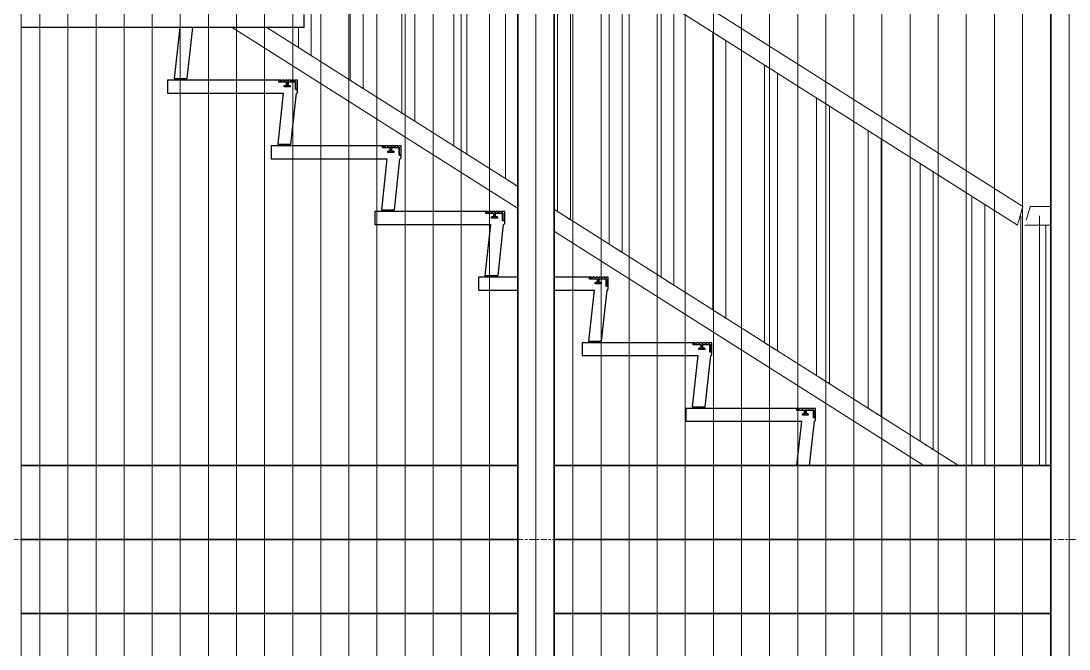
# Model space of a CAD drawing. Header units: millimetres. Extents: x -153298 to 620751, y -313239 to 250031.
# Drawn here: x 98701 to 101533, y -286992 to -285295 of the extents above; entities that cross this region are included whole.
import ezdxf

# ---------------------------------------------------------------- set-up
doc = ezdxf.new("R2010")
doc.units = ezdxf.units.MM
doc.linetypes.add('Centre', pattern=[31.75, 6.35, -4.7625, 15.875, -4.7625])
for name, color, linetype, lineweight in [('A-FLOR-E', 7, 'Continuous', 35), ('A-FLOR-HRAL', 7, 'Continuous', 25), ('A-FLOR-LEVL', 7, 'Continuous', 35), ('A-GENM', 7, 'Continuous', 9), ('A-GLAZ-CURT', 7, 'Continuous', 9), ('S-STRS-E', 7, 'Continuous', 25), ('WALL-E', 7, 'Continuous', 35)]:
    doc.layers.add(name, color=color, linetype=linetype, lineweight=lineweight)

# ---------------------------------------------------------------- blocks, each defined once
blk = doc.blocks.new('DPA_CP_Entrance Louver Grill Vertical Z - Louver Grill Vertical Z-18397728-2120-01 ENTRANCE 1 SECTION A')
at = {"layer": 'A-GLAZ-CURT', "color": 7}
for p, q in [((-883157.9, 113945.1), (-883157.9, 106137.3)), ((-883157.9, 113945.1), (-883157.9, 106137.3)), ((-883157.9, 106137.3), (-883157.9, 113945.1)), ((-883157.9, 106137.3), (-883157.9, 113945.1)), ((-883109.9, 106137.3), (-883109.9, 113945.1)), ((-883109.9, 106137.3), (-883109.9, 113945.1)), ((-883107.9, 106137.3), (-883107.9, 113945.1)), ((-883107.9, 113945.1), (-883107.9, 106137.3)), ((-881767.4, 106137.3), (-881767.4, 113945.1)), ((-881767.4, 113945.1), (-881767.4, 106137.3)), ((-881765.4, 113945.1), (-881765.4, 106137.3)), ((-881765.4, 113945.1), (-881765.4, 106137.3)), ((-881717.4, 106137.3), (-881717.4, 113945.1)), ((-881717.4, 113945.1), (-881717.4, 106137.3)), ((-881717.4, 113945.1), (-881717.4, 106137.3)), ((-881717.4, 113945.1), (-881717.4, 106137.3)), ((-883107.9, 106137.3), (-883107.9, 113895.1)), ((-883107.9, 113895.1), (-883107.9, 106137.3)), ((-881767.4, 113895.1), (-881767.4, 106137.3)), ((-881767.4, 113895.1), (-881767.4, 106137.3))]:
    blk.add_line(p, q, dxfattribs=at)
blk = doc.blocks.new('DPA_CP_Entrance Louver Grill Vertical Z - Louver Grill Vertical Z-V10-2120-01 ENTRANCE 1 SECTION A')
at = {"layer": 'A-GLAZ-CURT', "color": 7}
for p, q in [((-884548.5, 106137.3), (-884548.5, 113945.1)), ((-884548.5, 113945.1), (-884548.5, 106137.3)), ((-883207.9, 106137.3), (-883207.9, 113945.1)), ((-883207.9, 113945.1), (-883207.9, 106137.3)), ((-883205.9, 113945.1), (-883205.9, 106137.3)), ((-883205.9, 113945.1), (-883205.9, 106137.3)), ((-883157.9, 106137.3), (-883157.9, 113945.1)), ((-883157.9, 113945.1), (-883157.9, 106137.3)), ((-883157.9, 113945.1), (-883157.9, 106137.3)), ((-883157.9, 113945.1), (-883157.9, 106137.3)), ((-884548.5, 106137.3), (-884548.5, 113895.1)), ((-884548.5, 113895.1), (-884548.5, 106137.3)), ((-883207.9, 113895.1), (-883207.9, 106137.3)), ((-883207.9, 113895.1), (-883207.9, 106137.3))]:
    blk.add_line(p, q, dxfattribs=at)
blk = doc.blocks.new('GM_Louver Grill Vertical Z - Z Profile-18364008-2120-01 ENTRANCE 1 SECTION A')
at = {"layer": 'A-GENM', "color": 7}
blk.add_line((-882982, 106137.3), (-882982, 113945.1), dxfattribs=at)
blk = doc.blocks.new('GM_Louver Grill Vertical Z - Z Profile-V55-2120-01 ENTRANCE 1 SECTION A')
at = {"layer": 'A-GENM', "color": 7}
blk.add_line((-882906.1, 106137.3), (-882906.1, 113945.1), dxfattribs=at)
blk = doc.blocks.new('GM_Louver Grill Vertical Z - Z Profile-V56-2120-01 ENTRANCE 1 SECTION A')
at = {"layer": 'A-GENM', "color": 7}
blk.add_line((-883057.9, 106137.3), (-883057.9, 113945.1), dxfattribs=at)
blk = doc.blocks.new('GM_Louver Grill Vertical Z - Z Profile-V87-2120-01 ENTRANCE 1 SECTION A')
at = {"layer": 'A-GENM', "color": 7}
blk.add_line((-884498.5, 106137.3), (-884498.5, 113945.1), dxfattribs=at)
blk = doc.blocks.new('Railing - 35mm-V233-2120-01 ENTRANCE 1 SECTION A')
at = {"layer": 'A-FLOR-HRAL', "color": 7, "lineweight": 9}
for p, q in [((-883764.9, 111808.8), (-883764.9, 111460.6)), ((-883764.9, 111401.4), (-883764.9, 111346.9)), ((-883764.9, 111173.4), (-883764.9, 111058.1)), ((-883799.9, 111080.5), (-883799.9, 111134.4))]:
    blk.add_line(p, q, dxfattribs=at)
at = {"layer": 'A-FLOR-HRAL', "color": 7, "lineweight": 9, "flags": 128}
for points in [[(-883777.3, 111816.7), (-883774.8, 111815.1), (-883768.7, 111811.2), (-883765.3, 111809.1), (-883768.7, 111811.2), (-883774.8, 111815.1), (-883777.3, 111816.7)], [(-883782.4, 111069.3), (-883790, 111074.2), (-883796.1, 111078.1), (-883799.4, 111080.2), (-883796.1, 111078.1), (-883790, 111074.2), (-883782.4, 111069.3)], [(-883764.9, 111058.1), (-883765.3, 111058.4), (-883768.7, 111060.6), (-883774.8, 111064.5), (-883782.4, 111069.3)]]:
    blk.add_lwpolyline(points, dxfattribs=at)
blk = doc.blocks.new('Railing - 35mm-V234-2120-01 ENTRANCE 1 SECTION A')
at = {"layer": 'A-FLOR-HRAL', "color": 7, "lineweight": 9}
for p, q in [((-883642.4, 111731.3), (-883645.4, 111733.3)), ((-883645.4, 111733.3), (-883642.4, 111731.3)), ((-883624.9, 111720.1), (-883624.9, 111549.2)), ((-883624.9, 111490.1), (-883624.9, 111346.9)), ((-883659.9, 111346.9), (-883659.9, 111468)), ((-883659.9, 110991.8), (-883659.9, 111311.9)), ((-883624.9, 111311.9), (-883624.9, 110969.4))]:
    blk.add_line(p, q, dxfattribs=at)
at = {"layer": 'A-FLOR-HRAL', "color": 7, "lineweight": 9, "flags": 128}
for points in [[(-883642.4, 111731.3), (-883634.8, 111726.4), (-883628.7, 111722.5), (-883625.3, 111720.4), (-883628.7, 111722.5), (-883634.8, 111726.4), (-883642.4, 111731.3)], [(-883642.4, 110980.6), (-883650, 110985.5), (-883656.1, 110989.4), (-883659.4, 110991.5), (-883656.1, 110989.4), (-883650, 110985.5), (-883642.4, 110980.6)], [(-883624.9, 110969.4), (-883625.3, 110969.7), (-883628.7, 110971.9), (-883634.8, 110975.8), (-883642.4, 110980.6)]]:
    blk.add_lwpolyline(points, dxfattribs=at)
blk = doc.blocks.new('Railing - 35mm-V235-2120-01 ENTRANCE 1 SECTION A')
at = {"layer": 'A-FLOR-HRAL', "color": 7, "lineweight": 9}
for p, q in [((-883502.4, 111642.5), (-883505.4, 111644.6)), ((-883505.4, 111644.6), (-883502.4, 111642.5)), ((-883484.9, 111578.8), (-883484.9, 111524.3)), ((-883519.9, 111524.3), (-883519.9, 111556.7)), ((-883519.9, 111346.9), (-883519.9, 111489.6)), ((-883484.9, 111350.8), (-883484.9, 111346.9)), ((-883519.9, 110903.1), (-883519.9, 111311.9)), ((-883484.9, 111311.9), (-883484.9, 110880.7))]:
    blk.add_line(p, q, dxfattribs=at)
at = {"layer": 'A-FLOR-HRAL', "color": 7, "lineweight": 9, "flags": 128}
for points in [[(-883502.4, 111642.5), (-883494.8, 111637.7), (-883489.8, 111634.5)], [(-883489.8, 111634.5), (-883494.8, 111637.7), (-883502.4, 111642.5)], [(-883502.4, 110891.9), (-883510, 110896.7), (-883516.1, 110900.6), (-883519.4, 110902.8), (-883516.1, 110900.6), (-883510, 110896.7), (-883502.4, 110891.9)], [(-883484.9, 110880.7), (-883485.3, 110881), (-883488.7, 110883.1), (-883494.8, 110887), (-883502.4, 110891.9)]]:
    blk.add_lwpolyline(points, dxfattribs=at)
blk = doc.blocks.new('Railing - 35mm-V236-2120-01 ENTRANCE 1 SECTION A')
at = {"layer": 'A-FLOR-HRAL', "color": 7, "lineweight": 9}
for p, q in [((-883379.9, 111524.3), (-883379.9, 111565)), ((-883344.9, 111542.7), (-883344.9, 111524.3)), ((-883379.9, 110814.4), (-883379.9, 111489.3)), ((-883344.9, 111489.3), (-883344.9, 110792))]:
    blk.add_line(p, q, dxfattribs=at)
at = {"layer": 'A-FLOR-HRAL', "color": 7, "lineweight": 9, "flags": 128}
for points in [[(-883362.4, 111553.8), (-883370, 111558.7), (-883376.1, 111562.6), (-883379.4, 111564.7), (-883376.1, 111562.6), (-883370, 111558.7), (-883362.4, 111553.8)], [(-883362.4, 111553.8), (-883354.8, 111549), (-883348.7, 111545.1), (-883345.3, 111542.9), (-883348.7, 111545.1), (-883354.8, 111549), (-883362.4, 111553.8)], [(-883362.4, 110803.2), (-883370, 110808), (-883376.1, 110811.9), (-883379.4, 110814.1), (-883376.1, 110811.9), (-883370, 110808), (-883362.4, 110803.2)], [(-883344.9, 110792), (-883345.3, 110792.3), (-883348.7, 110794.4), (-883354.8, 110798.3), (-883362.4, 110803.2)]]:
    blk.add_lwpolyline(points, dxfattribs=at)
blk = doc.blocks.new('Railing - 35mm-V237-2120-01 ENTRANCE 1 SECTION A')
at = {"layer": 'A-FLOR-HRAL', "color": 7, "lineweight": 9}
for p, q in [((-883239.9, 110725.6), (-883239.9, 111476.3)), ((-883222.4, 111465.1), (-883229.8, 111469.9)), ((-883229.8, 110719.2), (-883222.4, 110714.5))]:
    blk.add_line(p, q, dxfattribs=at)
at = {"layer": 'A-FLOR-HRAL', "color": 7, "lineweight": 9, "flags": 128}
for points in [[(-883230, 111470), (-883236.1, 111473.9), (-883239.4, 111476), (-883236.1, 111473.9), (-883230, 111470), (-883222.4, 111465.1)], [(-883222.4, 111465.1), (-883214.8, 111460.3), (-883208.7, 111456.4)], [(-883208.7, 111456.4), (-883214.8, 111460.3), (-883222.4, 111465.1)], [(-883222.4, 110714.5), (-883230, 110719.3), (-883236.1, 110723.2), (-883239.4, 110725.4), (-883236.1, 110723.2), (-883230, 110719.3)], [(-883208.7, 110705.7), (-883214.8, 110709.6), (-883222.4, 110714.5)]]:
    blk.add_lwpolyline(points, dxfattribs=at)
blk = doc.blocks.new('Railing - 35mm-V238-2120-01 ENTRANCE 1 SECTION A')
at = {"layer": 'A-FLOR-HRAL', "color": 7, "lineweight": 9}
for p, q in [((-883099.9, 110636.9), (-883099.9, 111387.6)), ((-883064.9, 111365.2), (-883064.9, 110614.6))]:
    blk.add_line(p, q, dxfattribs=at)
at = {"layer": 'A-FLOR-HRAL', "color": 7, "lineweight": 9, "flags": 128}
for points in [[(-883082.4, 111376.4), (-883090, 111381.3), (-883096.1, 111385.2), (-883099.4, 111387.3), (-883096.1, 111385.2), (-883090, 111381.3), (-883082.4, 111376.4)], [(-883082.4, 111376.4), (-883074.8, 111371.6), (-883068.7, 111367.7), (-883065.3, 111365.5), (-883068.7, 111367.7), (-883074.8, 111371.6), (-883082.4, 111376.4)], [(-883082.4, 110625.8), (-883090, 110630.6), (-883096.1, 110634.5), (-883099.4, 110636.7), (-883096.1, 110634.5), (-883090, 110630.6), (-883082.4, 110625.8)], [(-883064.9, 110614.6), (-883065.3, 110614.8), (-883068.7, 110617), (-883074.8, 110620.9), (-883082.4, 110625.8)]]:
    blk.add_lwpolyline(points, dxfattribs=at)
blk = doc.blocks.new('Railing - 35mm-V239-2120-01 ENTRANCE 1 SECTION A')
at = {"layer": 'A-FLOR-HRAL', "color": 7, "lineweight": 9}
for p, q in [((-881979.9, 109950), (-881979.9, 110677.9)), ((-881944.9, 110655.5), (-881944.9, 109950))]:
    blk.add_line(p, q, dxfattribs=at)
at = {"layer": 'A-FLOR-HRAL', "color": 7, "lineweight": 9, "flags": 128}
for points in [[(-881962.4, 110666.7), (-881970, 110671.5), (-881976.1, 110675.4), (-881979.4, 110677.6), (-881976.1, 110675.4), (-881970, 110671.5), (-881962.4, 110666.7)], [(-881962.4, 110666.7), (-881954.8, 110661.8), (-881948.7, 110657.9), (-881945.3, 110655.8), (-881948.7, 110657.9), (-881954.8, 110661.8), (-881962.4, 110666.7)]]:
    blk.add_lwpolyline(points, dxfattribs=at)
blk = doc.blocks.new('Railing - 35mm-V240-2120-01 ENTRANCE 1 SECTION A')
at = {"layer": 'A-FLOR-HRAL', "color": 7, "lineweight": 9}
for p, q in [((-881779.9, 109950), (-881779.9, 110600)), ((-881779.9, 110600), (-881767.5, 110600))]:
    blk.add_line(p, q, dxfattribs=at)
blk = doc.blocks.new('Railing - Post_50mm-V242-2120-01 ENTRANCE 1 SECTION A')
at = {"layer": 'A-FLOR-HRAL', "color": 7, "lineweight": 9}
for p, q in [((-881847.4, 109950), (-881847.4, 110625)), ((-881823.4, 110625), (-881823.4, 110625)), ((-881822.4, 110625), (-881822.4, 110625)), ((-881797.4, 110625), (-881797.4, 109950)), ((-881823.4, 109750), (-881823.4, 109750)), ((-881822.4, 109750), (-881822.4, 109750))]:
    blk.add_line(p, q, dxfattribs=at)
blk = doc.blocks.new('Railing - Railing-14954165-2120-01 ENTRANCE 1 SECTION A')
at = {"layer": 'A-FLOR-HRAL', "color": 7, "lineweight": 9}
for p, q in [((-883978.5, 111134.4), (-883207.9, 110646.1)), ((-883207.9, 110705.3), (-883885.1, 111134.4)), ((-882016, 109950), (-883107.9, 110641.9)), ((-883107.9, 110582.8), (-882109.4, 109950))]:
    blk.add_line(p, q, dxfattribs=at)
at = {"color": 7}
for name, p in [('Railing - 35mm-V233-2120-01 ENTRANCE 1 SECTION A', (0, 0)), ('Railing - 35mm-V234-2120-01 ENTRANCE 1 SECTION A', (0, 0)), ('Railing - 35mm-V235-2120-01 ENTRANCE 1 SECTION A', (0, 0)), ('Railing - 35mm-V236-2120-01 ENTRANCE 1 SECTION A', (0, 0)), ('Railing - 35mm-V237-2120-01 ENTRANCE 1 SECTION A', (0, 0)), ('Railing - 35mm-V238-2120-01 ENTRANCE 1 SECTION A', (0, 0)), ('Railing - 35mm-V238-2120-01 ENTRANCE 1 SECTION A', (140, -88.7)), ('Railing - 35mm-V238-2120-01 ENTRANCE 1 SECTION A', (280, -177.4)), ('Railing - 35mm-V238-2120-01 ENTRANCE 1 SECTION A', (420, -266.1)), ('Railing - 35mm-V238-2120-01 ENTRANCE 1 SECTION A', (560, -354.9)), ('Railing - 35mm-V238-2120-01 ENTRANCE 1 SECTION A', (700, -443.6)), ('Railing - 35mm-V238-2120-01 ENTRANCE 1 SECTION A', (840, -532.3)), ('Railing - 35mm-V238-2120-01 ENTRANCE 1 SECTION A', (980, -621)), ('Railing - 35mm-V239-2120-01 ENTRANCE 1 SECTION A', (0, 0)), ('Railing - Post_50mm-V242-2120-01 ENTRANCE 1 SECTION A', (0, 0)), ('Railing - 35mm-V240-2120-01 ENTRANCE 1 SECTION A', (0, 0))]:
    blk.add_blockref(name, p, dxfattribs=at)
blk = doc.blocks.new('Railing - 35mm-V272-2120-01 ENTRANCE 1 SECTION A')
at = {"layer": 'A-FLOR-HRAL', "color": 7, "lineweight": 9}
for p, q in [((-883764.9, 111808.8), (-883764.9, 111460.6)), ((-883764.9, 111401.4), (-883764.9, 111346.9)), ((-883764.9, 111173.4), (-883764.9, 111058.2)), ((-883799.9, 111080.5), (-883799.9, 111134.4))]:
    blk.add_line(p, q, dxfattribs=at)
at = {"layer": 'A-FLOR-HRAL', "color": 7, "lineweight": 9, "flags": 128}
for points in [[(-883777.3, 111816.7), (-883774.8, 111815.1), (-883768.7, 111811.2), (-883765.3, 111809.1), (-883768.7, 111811.2), (-883774.8, 111815.1), (-883777.3, 111816.7)], [(-883782.4, 111069.3), (-883790, 111074.2), (-883796.1, 111078.1), (-883799.4, 111080.2), (-883796.1, 111078.1), (-883790, 111074.2), (-883782.4, 111069.3)]]:
    blk.add_lwpolyline(points, dxfattribs=at)
blk = doc.blocks.new('Railing - 35mm-V273-2120-01 ENTRANCE 1 SECTION A')
at = {"layer": 'A-FLOR-HRAL', "color": 7, "lineweight": 9}
for p, q in [((-883642.4, 111731.3), (-883645.4, 111733.3)), ((-883645.4, 111733.3), (-883642.4, 111731.3)), ((-883624.9, 111720.1), (-883624.9, 111549.2)), ((-883624.9, 111490.1), (-883624.9, 111346.9)), ((-883659.9, 111346.9), (-883659.9, 111468)), ((-883659.9, 110991.8), (-883659.9, 111311.9)), ((-883624.9, 111311.9), (-883624.9, 110969.5))]:
    blk.add_line(p, q, dxfattribs=at)
at = {"layer": 'A-FLOR-HRAL', "color": 7, "lineweight": 9, "flags": 128}
for points in [[(-883642.4, 111731.3), (-883634.8, 111726.4), (-883628.7, 111722.5), (-883625.3, 111720.4), (-883628.7, 111722.5), (-883634.8, 111726.4), (-883642.4, 111731.3)], [(-883642.4, 110980.6), (-883650, 110985.5), (-883656.1, 110989.4), (-883659.4, 110991.5), (-883656.1, 110989.4), (-883650, 110985.5), (-883642.4, 110980.6)]]:
    blk.add_lwpolyline(points, dxfattribs=at)
blk = doc.blocks.new('Railing - 35mm-V274-2120-01 ENTRANCE 1 SECTION A')
at = {"layer": 'A-FLOR-HRAL', "color": 7, "lineweight": 9}
for p, q in [((-883502.4, 111642.5), (-883505.4, 111644.6)), ((-883505.4, 111644.6), (-883502.4, 111642.5)), ((-883484.9, 111578.8), (-883484.9, 111524.3)), ((-883519.9, 111524.3), (-883519.9, 111556.7)), ((-883519.9, 111346.9), (-883519.9, 111489.6)), ((-883484.9, 111350.8), (-883484.9, 111346.9)), ((-883519.9, 110903.1), (-883519.9, 111311.9)), ((-883484.9, 111311.9), (-883484.9, 110880.8))]:
    blk.add_line(p, q, dxfattribs=at)
at = {"layer": 'A-FLOR-HRAL', "color": 7, "lineweight": 9, "flags": 128}
for points in [[(-883502.4, 111642.5), (-883494.8, 111637.7), (-883489.8, 111634.5)], [(-883489.8, 111634.5), (-883494.8, 111637.7), (-883502.4, 111642.5)], [(-883502.4, 110891.9), (-883510, 110896.7), (-883516.1, 110900.6), (-883519.4, 110902.8), (-883516.1, 110900.6), (-883510, 110896.7), (-883502.4, 110891.9)]]:
    blk.add_lwpolyline(points, dxfattribs=at)
blk = doc.blocks.new('Railing - 35mm-V275-2120-01 ENTRANCE 1 SECTION A')
at = {"layer": 'A-FLOR-HRAL', "color": 7, "lineweight": 9}
for p, q in [((-883379.9, 111524.3), (-883379.9, 111565)), ((-883344.9, 111542.7), (-883344.9, 111524.3)), ((-883379.9, 110814.4), (-883379.9, 111489.3)), ((-883344.9, 111489.3), (-883344.9, 110792.1))]:
    blk.add_line(p, q, dxfattribs=at)
at = {"layer": 'A-FLOR-HRAL', "color": 7, "lineweight": 9, "flags": 128}
for points in [[(-883362.4, 111553.8), (-883370, 111558.7), (-883376.1, 111562.6), (-883379.4, 111564.7), (-883376.1, 111562.6), (-883370, 111558.7), (-883362.4, 111553.8)], [(-883362.4, 111553.8), (-883354.8, 111549), (-883348.7, 111545.1), (-883345.3, 111542.9), (-883348.7, 111545.1), (-883354.8, 111549), (-883362.4, 111553.8)], [(-883362.4, 110803.2), (-883370, 110808), (-883376.1, 110811.9), (-883379.4, 110814.1), (-883376.1, 110811.9), (-883370, 110808), (-883362.4, 110803.2)]]:
    blk.add_lwpolyline(points, dxfattribs=at)
blk = doc.blocks.new('Railing - 35mm-V276-2120-01 ENTRANCE 1 SECTION A')
at = {"layer": 'A-FLOR-HRAL', "color": 7, "lineweight": 9}
for p, q in [((-883239.9, 110725.6), (-883239.9, 111476.3)), ((-883222.4, 111465.1), (-883229.8, 111469.9)), ((-883229.8, 111469.9), (-883222.4, 111465.1)), ((-883222.4, 110714.5), (-883229.8, 110719.2)), ((-883229.8, 110719.2), (-883222.4, 110714.5))]:
    blk.add_line(p, q, dxfattribs=at)
at = {"layer": 'A-FLOR-HRAL', "color": 7, "lineweight": 9, "flags": 128}
for points in [[(-883230, 111470), (-883236.1, 111473.9), (-883239.4, 111476), (-883236.1, 111473.9), (-883230, 111470)], [(-883222.4, 111465.1), (-883214.8, 111460.3), (-883208.7, 111456.4)], [(-883208.7, 111456.4), (-883214.8, 111460.3), (-883222.4, 111465.1)], [(-883230, 110719.3), (-883236.1, 110723.2), (-883239.4, 110725.4), (-883236.1, 110723.2), (-883230, 110719.3)]]:
    blk.add_lwpolyline(points, dxfattribs=at)
blk = doc.blocks.new('Railing - 35mm-V277-2120-01 ENTRANCE 1 SECTION A')
at = {"layer": 'A-FLOR-HRAL', "color": 7, "lineweight": 9}
for p, q in [((-883099.9, 110636.9), (-883099.9, 111387.6)), ((-883064.9, 111365.2), (-883064.9, 110614.7))]:
    blk.add_line(p, q, dxfattribs=at)
at = {"layer": 'A-FLOR-HRAL', "color": 7, "lineweight": 9, "flags": 128}
for points in [[(-883082.4, 111376.4), (-883090, 111381.3), (-883096.1, 111385.2), (-883099.4, 111387.3), (-883096.1, 111385.2), (-883090, 111381.3), (-883082.4, 111376.4)], [(-883082.4, 111376.4), (-883074.8, 111371.6), (-883068.7, 111367.7), (-883065.3, 111365.5), (-883068.7, 111367.7), (-883074.8, 111371.6), (-883082.4, 111376.4)], [(-883082.4, 110625.8), (-883090, 110630.6), (-883096.1, 110634.5), (-883099.4, 110636.7), (-883096.1, 110634.5), (-883090, 110630.6), (-883082.4, 110625.8)]]:
    blk.add_lwpolyline(points, dxfattribs=at)
blk = doc.blocks.new('Railing - 35mm-V278-2120-01 ENTRANCE 1 SECTION A')
at = {"layer": 'A-FLOR-HRAL', "color": 7, "lineweight": 9}
for p, q in [((-882259.9, 110104.6), (-882259.9, 110855.3)), ((-882224.9, 110832.9), (-882224.9, 110082.3))]:
    blk.add_line(p, q, dxfattribs=at)
at = {"layer": 'A-FLOR-HRAL', "color": 7, "lineweight": 9, "flags": 128}
for points in [[(-882242.4, 110844.1), (-882250, 110849), (-882256.1, 110852.9), (-882259.4, 110855), (-882256.1, 110852.9), (-882250, 110849), (-882242.4, 110844.1)], [(-882242.4, 110844.1), (-882234.8, 110839.3), (-882228.7, 110835.4), (-882225.3, 110833.2), (-882228.7, 110835.4), (-882234.8, 110839.3), (-882242.4, 110844.1)], [(-882242.4, 110093.5), (-882250, 110098.3), (-882256.1, 110102.2), (-882259.4, 110104.4), (-882256.1, 110102.2), (-882250, 110098.3), (-882242.4, 110093.5)]]:
    blk.add_lwpolyline(points, dxfattribs=at)
blk = doc.blocks.new('Railing - Post_50mm-V280-2120-01 ENTRANCE 1 SECTION A')
at = {"layer": 'A-FLOR-HRAL', "color": 7, "lineweight": 9}
for p, q in [((-881823.4, 110625), (-881823.4, 110625)), ((-881822.4, 110625), (-881822.4, 110625)), ((-881823.4, 109750), (-881823.4, 109750)), ((-881822.4, 109750), (-881822.4, 109750))]:
    blk.add_line(p, q, dxfattribs=at)
blk = doc.blocks.new('Railing - Railing-15918288-2120-01 ENTRANCE 1 SECTION A')
at = {"color": 7}
for name, p in [('Railing - 35mm-V272-2120-01 ENTRANCE 1 SECTION A', (0, 0)), ('Railing - 35mm-V273-2120-01 ENTRANCE 1 SECTION A', (0, 0)), ('Railing - 35mm-V274-2120-01 ENTRANCE 1 SECTION A', (0, 0)), ('Railing - 35mm-V275-2120-01 ENTRANCE 1 SECTION A', (0, 0)), ('Railing - 35mm-V276-2120-01 ENTRANCE 1 SECTION A', (0, 0)), ('Railing - 35mm-V277-2120-01 ENTRANCE 1 SECTION A', (0, 0)), ('Railing - 35mm-V277-2120-01 ENTRANCE 1 SECTION A', (140, -88.7)), ('Railing - 35mm-V277-2120-01 ENTRANCE 1 SECTION A', (280, -177.4)), ('Railing - 35mm-V277-2120-01 ENTRANCE 1 SECTION A', (420, -266.1)), ('Railing - 35mm-V277-2120-01 ENTRANCE 1 SECTION A', (560, -354.9)), ('Railing - 35mm-V277-2120-01 ENTRANCE 1 SECTION A', (700, -443.6)), ('Railing - 35mm-V278-2120-01 ENTRANCE 1 SECTION A', (0, 0)), ('Railing - 35mm-V278-2120-01 ENTRANCE 1 SECTION A', (140, -88.7)), ('Railing - 35mm-V239-2120-01 ENTRANCE 1 SECTION A', (0, 0)), ('Railing - Post_50mm-V280-2120-01 ENTRANCE 1 SECTION A', (0, 0))]:
    blk.add_blockref(name, p, dxfattribs=at)
blk = doc.blocks.new('Top Rail Type - Top Rail_Internal_-15918371-2120-01 ENTRANCE 1 SECTION A')
at = {"layer": 'A-FLOR-HRAL', "color": 7, "lineweight": 9}
for p, q in [((-881823.3, 110646.7), (-881822.6, 110649.1)), ((-881822.6, 110649.1), (-881823.3, 110646.7))]:
    blk.add_line(p, q, dxfattribs=at)
at = {"layer": 'A-FLOR-HRAL', "color": 7, "lineweight": 9, "flags": 128}
for points in [[(-881849.6, 110625), (-881851.5, 110618.5), (-881853.3, 110612.5), (-881854.8, 110607.3), (-881855.9, 110603.3), (-881856.6, 110600.9)], [(-881856.6, 110600.9), (-881855.9, 110603.3), (-881854.8, 110607.3), (-881853.3, 110612.5), (-881851.5, 110618.5), (-881849.6, 110625)], [(-881849.6, 110625), (-881847.8, 110631.5), (-881846, 110637.5), (-881844.5, 110642.7), (-881843.3, 110646.7), (-881842.6, 110649.1)], [(-881842.6, 110649.1), (-881843.3, 110646.7), (-881844.5, 110642.7), (-881846, 110637.5), (-881847.8, 110631.5), (-881849.6, 110625)], [(-881829.6, 110625), (-881827.8, 110631.5), (-881826, 110637.5), (-881824.5, 110642.7), (-881823.4, 110646.5)], [(-881823.4, 110646.5), (-881824.5, 110642.7), (-881826, 110637.5), (-881827.8, 110631.5), (-881829.6, 110625)]]:
    blk.add_lwpolyline(points, dxfattribs=at)
blk = doc.blocks.new('Top Rail Type - Top Rail_Internal_-15921360-2120-01 ENTRANCE 1 SECTION A')
at = {"layer": 'A-FLOR-HRAL', "color": 7, "lineweight": 9}
for p, q in [((-884034.4, 112039), (-884035.7, 112039.8)), ((-883964.2, 111994.6), (-884000.3, 112017.4)), ((-884069.9, 112002.3), (-884034.3, 111979.8)), ((-884000.3, 111958.2), (-883964.4, 111935.5)), ((-883894.4, 111950.3), (-883930.3, 111973.1)), ((-883827.4, 111907.8), (-883860.3, 111928.7)), ((-883930.3, 111913.9), (-883894.4, 111891.1)), ((-883860.3, 111869.5), (-883827.4, 111848.6)), ((-883679.4, 111814.1), (-883777.4, 111876.2)), ((-883777.4, 111817), (-883679.4, 111754.9)), ((-883539.4, 111725.4), (-883645.3, 111792.5)), ((-883645.3, 111733.3), (-883539.4, 111666.2)), ((-883443.1, 111664.3), (-883505.5, 111703.9)), ((-883505.4, 111644.6), (-883489.8, 111634.7)), ((-883222.1, 111524.3), (-883396.5, 111634.8)), ((-883443.2, 111605.2), (-883315.5, 111524.3)), ((-883260.3, 111489.3), (-883207.9, 111456.1)), ((-881842.4, 110650), (-883107.9, 111451.9)), ((-883107.9, 111392.8), (-881856.9, 110600)), ((-881822.6, 110649.1), (-881823.3, 110646.7)), ((-881767.4, 110650), (-881822.4, 110650)), ((-881836.9, 110600), (-881767.4, 110600))]:
    blk.add_line(p, q, dxfattribs=at)
at = {"layer": 'A-FLOR-HRAL', "color": 7, "lineweight": 9, "flags": 128}
for points in [[(-881849.6, 110625), (-881851.5, 110618.5), (-881853.3, 110612.5), (-881854.8, 110607.3), (-881855.9, 110603.3), (-881856.6, 110600.9), (-881856.9, 110600)], [(-881856.6, 110600.9), (-881855.9, 110603.3), (-881854.8, 110607.3), (-881853.3, 110612.5), (-881851.5, 110618.5), (-881849.6, 110625)], [(-881842.4, 110650), (-881842.6, 110649.1), (-881843.3, 110646.7), (-881844.5, 110642.7), (-881846, 110637.5), (-881847.8, 110631.5), (-881849.6, 110625)], [(-881849.6, 110625), (-881847.8, 110631.5), (-881846, 110637.5), (-881844.5, 110642.7), (-881843.3, 110646.7), (-881842.6, 110649.1)], [(-881832.9, 110613.7), (-881831.5, 110618.5), (-881829.6, 110625)], [(-881829.6, 110625), (-881827.8, 110631.5), (-881826, 110637.5), (-881824.5, 110642.7), (-881823.3, 110646.7), (-881822.6, 110649.1), (-881822.4, 110650)], [(-881823.4, 110646.5), (-881824.5, 110642.7), (-881826, 110637.5), (-881827.8, 110631.5), (-881829.6, 110625)]]:
    blk.add_lwpolyline(points, dxfattribs=at)

msp = doc.modelspace()

# ---------------------------------------------------------------- linework, layer by layer
at = {"layer": 'A-FLOR-E', "color": 7}
for p, q in [((100042.3244, -286696.753), (98701.7689, -286696.753)), ((101482.88, -286696.753), (100142.3244, -286696.753)), ((98701.7689, -286896.753), (100042.3244, -286896.753)), ((100042.3244, -286896.753), (98701.7689, -286896.753)), ((100142.3244, -286896.753), (101482.88, -286896.753)), ((101482.88, -286896.753), (100142.3244, -286896.753))]:
    msp.add_line(p, q, dxfattribs=at)
at = {"layer": 'A-FLOR-LEVL', "color": 7, "linetype": 'Centre', "lineweight": 9}
msp.add_line((80346.0738, -286696.753), (144086.7932, -286696.753), dxfattribs=at)
at = {"layer": 'S-STRS-E', "color": 7}
for p, q in [((99465.88, -285312.3298), (99465.88, -285277.3298)), ((99447.88, -285312.3298), (98701.7689, -285312.3298)), ((99129.6751, -285312.3298), (99114.6751, -285450.7698)), ((99164.88, -285312.3298), (99129.6751, -285312.3298)), ((99149.88, -285450.7698), (99164.88, -285312.3298)), ((99465.88, -285312.3298), (99447.88, -285312.3298)), ((99397.38, -285454.7577), (99097.175, -285454.7577)), ((99097.175, -285454.7577), (99097.175, -285489.7577)), ((99114.6751, -285450.7698), (99149.88, -285450.7698)), ((99397.38, -285460.2577), (99397.38, -285454.7577)), ((99418.38, -285460.2577), (99397.38, -285460.2577)), ((99402.88, -285454.7577), (99397.88, -285454.7577)), ((99397.88, -285454.7577), (99397.88, -285459.7577)), ((99397.88, -285459.7577), (99418.88, -285459.7577)), ((99402.88, -285457.2577), (99402.88, -285454.7577)), ((99404.88, -285457.2577), (99402.88, -285457.2577)), ((99411.88, -285454.7577), (99404.88, -285454.7577)), ((99404.88, -285454.7577), (99404.88, -285457.2577)), ((99411.88, -285457.2577), (99411.88, -285454.7577)), ((99413.88, -285457.2577), (99411.88, -285457.2577)), ((99412.38, -285472.7577), (99412.38, -285469.2577)), ((99412.38, -285469.2577), (99418.38, -285469.2577)), ((99428.38, -285472.7577), (99412.38, -285472.7577)), ((99418.88, -285469.7577), (99412.88, -285469.7577)), ((99412.88, -285469.7577), (99412.88, -285472.2577)), ((99412.88, -285472.2577), (99427.88, -285472.2577)), ((99420.88, -285454.7577), (99413.88, -285454.7577)), ((99413.88, -285454.7577), (99413.88, -285457.2577)), ((99418.38, -285469.2577), (99418.38, -285460.2577)), ((99418.88, -285459.7577), (99418.88, -285469.7577)), ((99420.88, -285457.2577), (99420.88, -285454.7577)), ((99422.88, -285457.2577), (99420.88, -285457.2577)), ((99421.88, -285469.7577), (99421.88, -285459.7577)), ((99421.88, -285459.7577), (99442.88, -285459.7577)), ((99427.88, -285469.7577), (99421.88, -285469.7577)), ((99442.38, -285460.2577), (99422.38, -285460.2577)), ((99422.38, -285460.2577), (99422.38, -285469.2577)), ((99422.38, -285469.2577), (99428.38, -285469.2577)), ((99429.88, -285454.7577), (99422.88, -285454.7577)), ((99422.88, -285454.7577), (99422.88, -285457.2577)), ((99427.88, -285472.2577), (99427.88, -285469.7577)), ((99428.38, -285469.2577), (99428.38, -285472.7577)), ((99429.88, -285457.2577), (99429.88, -285454.7577)), ((99431.88, -285457.2577), (99429.88, -285457.2577)), ((99438.88, -285454.7577), (99431.88, -285454.7577)), ((99431.88, -285454.7577), (99431.88, -285457.2577)), ((99438.88, -285457.2577), (99438.88, -285454.7577)), ((99440.88, -285457.2577), (99438.88, -285457.2577)), ((99447.88, -285454.7577), (99440.88, -285454.7577)), ((99440.88, -285454.7577), (99440.88, -285457.2577)), ((99442.38, -285480.2577), (99442.38, -285460.2577)), ((99442.88, -285459.7577), (99442.88, -285479.7577)), ((99447.88, -285479.7577), (99447.88, -285454.7577)), ((99097.175, -285489.7577), (99409.6751, -285489.7577)), ((99409.6751, -285489.7577), (99394.6751, -285628.1977)), ((99429.88, -285628.1977), (99444.88, -285489.7577)), ((99447.88, -285480.2577), (99442.38, -285480.2577)), ((99442.88, -285479.7577), (99447.88, -285479.7577)), ((99444.88, -285489.7577), (99445.88, -285489.7577)), ((99445.88, -285489.7577), (99447.88, -285487.7577)), ((99447.88, -285487.7577), (99447.88, -285480.2577)), ((99677.38, -285632.1856), (99377.175, -285632.1856)), ((99377.175, -285632.1856), (99377.175, -285667.1856)), ((99394.6751, -285628.1977), (99429.88, -285628.1977)), ((99677.38, -285637.6856), (99677.38, -285632.1856)), ((99698.38, -285637.6856), (99677.38, -285637.6856)), ((99682.88, -285632.1856), (99677.88, -285632.1856)), ((99677.88, -285632.1856), (99677.88, -285637.1856)), ((99677.88, -285637.1856), (99698.88, -285637.1856)), ((99682.88, -285634.6856), (99682.88, -285632.1856)), ((99684.88, -285634.6856), (99682.88, -285634.6856)), ((99691.88, -285632.1856), (99684.88, -285632.1856)), ((99684.88, -285632.1856), (99684.88, -285634.6856)), ((99691.88, -285634.6856), (99691.88, -285632.1856)), ((99693.88, -285634.6856), (99691.88, -285634.6856)), ((99692.38, -285650.1856), (99692.38, -285646.6856)), ((99692.38, -285646.6856), (99698.38, -285646.6856)), ((99700.88, -285632.1856), (99693.88, -285632.1856)), ((99693.88, -285632.1856), (99693.88, -285634.6856)), ((99698.38, -285646.6856), (99698.38, -285637.6856)), ((99698.88, -285637.1856), (99698.88, -285647.1856)), ((99700.88, -285634.6856), (99700.88, -285632.1856)), ((99702.88, -285634.6856), (99700.88, -285634.6856)), ((99701.88, -285647.1856), (99701.88, -285637.1856)), ((99701.88, -285637.1856), (99722.88, -285637.1856)), ((99722.38, -285637.6856), (99702.38, -285637.6856)), ((99702.38, -285637.6856), (99702.38, -285646.6856)), ((99702.38, -285646.6856), (99708.38, -285646.6856)), ((99709.88, -285632.1856), (99702.88, -285632.1856)), ((99702.88, -285632.1856), (99702.88, -285634.6856)), ((99708.38, -285646.6856), (99708.38, -285650.1856)), ((99709.88, -285634.6856), (99709.88, -285632.1856)), ((99711.88, -285634.6856), (99709.88, -285634.6856)), ((99718.88, -285632.1856), (99711.88, -285632.1856)), ((99711.88, -285632.1856), (99711.88, -285634.6856)), ((99718.88, -285634.6856), (99718.88, -285632.1856)), ((99720.88, -285634.6856), (99718.88, -285634.6856)), ((99727.88, -285632.1856), (99720.88, -285632.1856)), ((99720.88, -285632.1856), (99720.88, -285634.6856)), ((99722.38, -285657.6856), (99722.38, -285637.6856)), ((99722.88, -285637.1856), (99722.88, -285657.1856)), ((99727.88, -285657.1856), (99727.88, -285632.1856)), ((99377.175, -285667.1856), (99689.6751, -285667.1856)), ((99689.6751, -285667.1856), (99674.6751, -285805.6256)), ((99708.38, -285650.1856), (99692.38, -285650.1856)), ((99698.88, -285647.1856), (99692.88, -285647.1856)), ((99692.88, -285647.1856), (99692.88, -285649.6856)), ((99692.88, -285649.6856), (99707.88, -285649.6856)), ((99707.88, -285647.1856), (99701.88, -285647.1856)), ((99707.88, -285649.6856), (99707.88, -285647.1856)), ((99709.88, -285805.6256), (99724.88, -285667.1856)), ((99727.88, -285657.6856), (99722.38, -285657.6856)), ((99722.88, -285657.1856), (99727.88, -285657.1856)), ((99724.88, -285667.1856), (99725.88, -285667.1856)), ((99725.88, -285667.1856), (99727.88, -285665.1856)), ((99727.88, -285665.1856), (99727.88, -285657.6856)), ((99957.38, -285809.6135), (99657.175, -285809.6135)), ((99657.175, -285809.6135), (99657.175, -285844.6135)), ((99674.6751, -285805.6256), (99709.88, -285805.6256)), ((99957.38, -285815.1135), (99957.38, -285809.6135)), ((99978.38, -285815.1135), (99957.38, -285815.1135)), ((99962.88, -285809.6135), (99957.88, -285809.6135)), ((99957.88, -285809.6135), (99957.88, -285814.6135)), ((99957.88, -285814.6135), (99978.88, -285814.6135)), ((99962.88, -285812.1135), (99962.88, -285809.6135)), ((99964.88, -285812.1135), (99962.88, -285812.1135)), ((99971.88, -285809.6135), (99964.88, -285809.6135)), ((99964.88, -285809.6135), (99964.88, -285812.1135)), ((99971.88, -285812.1135), (99971.88, -285809.6135)), ((99973.88, -285812.1135), (99971.88, -285812.1135)), ((99980.88, -285809.6135), (99973.88, -285809.6135)), ((99973.88, -285809.6135), (99973.88, -285812.1135)), ((99978.38, -285824.1135), (99978.38, -285815.1135)), ((99978.88, -285814.6135), (99978.88, -285824.6135)), ((99980.88, -285812.1135), (99980.88, -285809.6135)), ((99982.88, -285812.1135), (99980.88, -285812.1135)), ((99981.88, -285824.6135), (99981.88, -285814.6135)), ((99981.88, -285814.6135), (100002.88, -285814.6135)), ((100002.38, -285815.1135), (99982.38, -285815.1135)), ((99982.38, -285815.1135), (99982.38, -285824.1135)), ((99989.88, -285809.6135), (99982.88, -285809.6135)), ((99982.88, -285809.6135), (99982.88, -285812.1135)), ((99989.88, -285812.1135), (99989.88, -285809.6135)), ((99991.88, -285812.1135), (99989.88, -285812.1135)), ((99998.88, -285809.6135), (99991.88, -285809.6135)), ((99991.88, -285809.6135), (99991.88, -285812.1135)), ((99998.88, -285812.1135), (99998.88, -285809.6135)), ((100000.88, -285812.1135), (99998.88, -285812.1135)), ((100007.88, -285809.6135), (100000.88, -285809.6135)), ((100000.88, -285809.6135), (100000.88, -285812.1135)), ((100002.38, -285835.1135), (100002.38, -285815.1135)), ((100002.88, -285814.6135), (100002.88, -285834.6135)), ((100007.88, -285834.6135), (100007.88, -285809.6135)), ((99657.175, -285844.6135), (99969.6751, -285844.6135)), ((99969.6751, -285844.6135), (99954.6751, -285983.0535)), ((99972.38, -285827.6135), (99972.38, -285824.1135)), ((99972.38, -285824.1135), (99978.38, -285824.1135)), ((99988.38, -285827.6135), (99972.38, -285827.6135)), ((99978.88, -285824.6135), (99972.88, -285824.6135)), ((99972.88, -285824.6135), (99972.88, -285827.1135)), ((99972.88, -285827.1135), (99987.88, -285827.1135)), ((99987.88, -285824.6135), (99981.88, -285824.6135)), ((99982.38, -285824.1135), (99988.38, -285824.1135)), ((99987.88, -285827.1135), (99987.88, -285824.6135)), ((99988.38, -285824.1135), (99988.38, -285827.6135)), ((99989.88, -285983.0535), (100004.88, -285844.6135)), ((100007.88, -285835.1135), (100002.38, -285835.1135)), ((100002.88, -285834.6135), (100007.88, -285834.6135)), ((100004.88, -285844.6135), (100005.88, -285844.6135)), ((100005.88, -285844.6135), (100007.88, -285842.6135)), ((100007.88, -285842.6135), (100007.88, -285835.1135)), ((99954.6751, -285983.0535), (99989.88, -285983.0535)), ((100042.3244, -285987.0414), (99937.175, -285987.0414)), ((99937.175, -285987.0414), (99937.175, -286022.0414)), ((100237.38, -285987.0414), (100142.3244, -285987.0414)), ((100237.38, -285992.5414), (100237.38, -285987.0414)), ((100258.38, -285992.5414), (100237.38, -285992.5414)), ((100242.88, -285987.0414), (100237.88, -285987.0414)), ((100237.88, -285987.0414), (100237.88, -285992.0414)), ((100237.88, -285992.0414), (100258.88, -285992.0414)), ((100242.88, -285989.5414), (100242.88, -285987.0414)), ((100244.88, -285989.5414), (100242.88, -285989.5414)), ((100251.88, -285987.0414), (100244.88, -285987.0414)), ((100244.88, -285987.0414), (100244.88, -285989.5414)), ((100251.88, -285989.5414), (100251.88, -285987.0414)), ((100253.88, -285989.5414), (100251.88, -285989.5414)), ((100252.38, -286005.0414), (100252.38, -286001.5414)), ((100252.38, -286001.5414), (100258.38, -286001.5414)), ((100268.38, -286005.0414), (100252.38, -286005.0414)), ((100258.88, -286002.0414), (100252.88, -286002.0414)), ((100252.88, -286002.0414), (100252.88, -286004.5414)), ((100252.88, -286004.5414), (100267.88, -286004.5414)), ((100260.88, -285987.0414), (100253.88, -285987.0414)), ((100253.88, -285987.0414), (100253.88, -285989.5414)), ((100258.38, -286001.5414), (100258.38, -285992.5414)), ((100258.88, -285992.0414), (100258.88, -286002.0414)), ((100260.88, -285989.5414), (100260.88, -285987.0414)), ((100262.88, -285989.5414), (100260.88, -285989.5414)), ((100261.88, -286002.0414), (100261.88, -285992.0414)), ((100261.88, -285992.0414), (100282.88, -285992.0414)), ((100267.88, -286002.0414), (100261.88, -286002.0414)), ((100282.38, -285992.5414), (100262.38, -285992.5414)), ((100262.38, -285992.5414), (100262.38, -286001.5414)), ((100262.38, -286001.5414), (100268.38, -286001.5414)), ((100269.88, -285987.0414), (100262.88, -285987.0414)), ((100262.88, -285987.0414), (100262.88, -285989.5414)), ((100267.88, -286004.5414), (100267.88, -286002.0414)), ((100268.38, -286001.5414), (100268.38, -286005.0414)), ((100269.88, -285989.5414), (100269.88, -285987.0414)), ((100271.88, -285989.5414), (100269.88, -285989.5414)), ((100278.88, -285987.0414), (100271.88, -285987.0414)), ((100271.88, -285987.0414), (100271.88, -285989.5414)), ((100278.88, -285989.5414), (100278.88, -285987.0414)), ((100280.88, -285989.5414), (100278.88, -285989.5414)), ((100287.88, -285987.0414), (100280.88, -285987.0414)), ((100280.88, -285987.0414), (100280.88, -285989.5414)), ((100282.38, -286012.5414), (100282.38, -285992.5414)), ((100287.88, -286012.5414), (100282.38, -286012.5414)), ((100282.88, -285992.0414), (100282.88, -286012.0414)), ((100282.88, -286012.0414), (100287.88, -286012.0414)), ((100287.88, -286012.0414), (100287.88, -285987.0414)), ((100287.88, -286020.0414), (100287.88, -286012.5414)), ((99937.175, -286022.0414), (100042.3244, -286022.0414)), ((100142.3244, -286022.0414), (100249.6751, -286022.0414)), ((100249.6751, -286022.0414), (100234.6751, -286160.4814)), ((100269.88, -286160.4814), (100284.88, -286022.0414)), ((100284.88, -286022.0414), (100285.88, -286022.0414)), ((100285.88, -286022.0414), (100287.88, -286020.0414)), ((100517.38, -286164.4693), (100217.175, -286164.4693)), ((100217.175, -286164.4693), (100217.175, -286199.4693)), ((100234.6751, -286160.4814), (100269.88, -286160.4814)), ((100517.38, -286169.9693), (100517.38, -286164.4693)), ((100538.38, -286169.9693), (100517.38, -286169.9693)), ((100522.88, -286164.4693), (100517.88, -286164.4693)), ((100517.88, -286164.4693), (100517.88, -286169.4693)), ((100517.88, -286169.4693), (100538.88, -286169.4693)), ((100522.88, -286166.9693), (100522.88, -286164.4693)), ((100524.88, -286166.9693), (100522.88, -286166.9693)), ((100531.88, -286164.4693), (100524.88, -286164.4693)), ((100524.88, -286164.4693), (100524.88, -286166.9693)), ((100531.88, -286166.9693), (100531.88, -286164.4693)), ((100533.88, -286166.9693), (100531.88, -286166.9693)), ((100532.38, -286182.4693), (100532.38, -286178.9693)), ((100532.38, -286178.9693), (100538.38, -286178.9693)), ((100548.38, -286182.4693), (100532.38, -286182.4693)), ((100538.88, -286179.4693), (100532.88, -286179.4693)), ((100532.88, -286179.4693), (100532.88, -286181.9693)), ((100532.88, -286181.9693), (100547.88, -286181.9693)), ((100540.88, -286164.4693), (100533.88, -286164.4693)), ((100533.88, -286164.4693), (100533.88, -286166.9693)), ((100538.38, -286178.9693), (100538.38, -286169.9693)), ((100538.88, -286169.4693), (100538.88, -286179.4693)), ((100540.88, -286166.9693), (100540.88, -286164.4693)), ((100542.88, -286166.9693), (100540.88, -286166.9693)), ((100541.88, -286179.4693), (100541.88, -286169.4693)), ((100541.88, -286169.4693), (100562.88, -286169.4693)), ((100547.88, -286179.4693), (100541.88, -286179.4693)), ((100562.38, -286169.9693), (100542.38, -286169.9693)), ((100542.38, -286169.9693), (100542.38, -286178.9693)), ((100542.38, -286178.9693), (100548.38, -286178.9693)), ((100549.88, -286164.4693), (100542.88, -286164.4693)), ((100542.88, -286164.4693), (100542.88, -286166.9693)), ((100547.88, -286181.9693), (100547.88, -286179.4693)), ((100548.38, -286178.9693), (100548.38, -286182.4693)), ((100549.88, -286166.9693), (100549.88, -286164.4693)), ((100551.88, -286166.9693), (100549.88, -286166.9693)), ((100558.88, -286164.4693), (100551.88, -286164.4693)), ((100551.88, -286164.4693), (100551.88, -286166.9693)), ((100558.88, -286166.9693), (100558.88, -286164.4693)), ((100560.88, -286166.9693), (100558.88, -286166.9693)), ((100567.88, -286164.4693), (100560.88, -286164.4693)), ((100560.88, -286164.4693), (100560.88, -286166.9693)), ((100562.38, -286189.9693), (100562.38, -286169.9693)), ((100562.88, -286169.4693), (100562.88, -286189.4693)), ((100567.88, -286189.4693), (100567.88, -286164.4693)), ((100217.175, -286199.4693), (100529.6751, -286199.4693)), ((100529.6751, -286199.4693), (100514.6751, -286337.9093)), ((100549.88, -286337.9093), (100564.88, -286199.4693)), ((100567.88, -286189.9693), (100562.38, -286189.9693)), ((100562.88, -286189.4693), (100567.88, -286189.4693)), ((100564.88, -286199.4693), (100565.88, -286199.4693)), ((100565.88, -286199.4693), (100567.88, -286197.4693)), ((100567.88, -286197.4693), (100567.88, -286189.9693)), ((100797.38, -286341.8972), (100497.175, -286341.8972)), ((100497.175, -286341.8972), (100497.175, -286376.8972)), ((100514.6751, -286337.9093), (100549.88, -286337.9093)), ((100797.38, -286347.3972), (100797.38, -286341.8972)), ((100818.38, -286347.3972), (100797.38, -286347.3972)), ((100802.88, -286341.8972), (100797.88, -286341.8972)), ((100797.88, -286341.8972), (100797.88, -286346.8972)), ((100797.88, -286346.8972), (100818.88, -286346.8972)), ((100802.88, -286344.3972), (100802.88, -286341.8972)), ((100804.88, -286344.3972), (100802.88, -286344.3972)), ((100811.88, -286341.8972), (100804.88, -286341.8972)), ((100804.88, -286341.8972), (100804.88, -286344.3972)), ((100811.88, -286344.3972), (100811.88, -286341.8972)), ((100813.88, -286344.3972), (100811.88, -286344.3972)), ((100820.88, -286341.8972), (100813.88, -286341.8972)), ((100813.88, -286341.8972), (100813.88, -286344.3972)), ((100818.38, -286356.3972), (100818.38, -286347.3972)), ((100818.88, -286346.8972), (100818.88, -286356.8972)), ((100820.88, -286344.3972), (100820.88, -286341.8972)), ((100822.88, -286344.3972), (100820.88, -286344.3972)), ((100821.88, -286356.8972), (100821.88, -286346.8972)), ((100821.88, -286346.8972), (100842.88, -286346.8972)), ((100842.38, -286347.3972), (100822.38, -286347.3972)), ((100822.38, -286347.3972), (100822.38, -286356.3972)), ((100829.88, -286341.8972), (100822.88, -286341.8972)), ((100822.88, -286341.8972), (100822.88, -286344.3972)), ((100829.88, -286344.3972), (100829.88, -286341.8972)), ((100831.88, -286344.3972), (100829.88, -286344.3972)), ((100838.88, -286341.8972), (100831.88, -286341.8972)), ((100831.88, -286341.8972), (100831.88, -286344.3972)), ((100838.88, -286344.3972), (100838.88, -286341.8972)), ((100840.88, -286344.3972), (100838.88, -286344.3972)), ((100847.88, -286341.8972), (100840.88, -286341.8972)), ((100840.88, -286341.8972), (100840.88, -286344.3972)), ((100842.38, -286367.3972), (100842.38, -286347.3972)), ((100842.88, -286346.8972), (100842.88, -286366.8972)), ((100847.88, -286366.8972), (100847.88, -286341.8972)), ((100497.175, -286376.8972), (100809.6751, -286376.8972)), ((100809.6751, -286376.8972), (100796.6887, -286496.753)), ((100812.38, -286359.8972), (100812.38, -286356.3972)), ((100812.38, -286356.3972), (100818.38, -286356.3972)), ((100828.38, -286359.8972), (100812.38, -286359.8972)), ((100818.88, -286356.8972), (100812.88, -286356.8972)), ((100812.88, -286356.8972), (100812.88, -286359.3972)), ((100812.88, -286359.3972), (100827.88, -286359.3972)), ((100827.88, -286356.8972), (100821.88, -286356.8972)), ((100822.38, -286356.3972), (100828.38, -286356.3972)), ((100827.88, -286359.3972), (100827.88, -286356.8972)), ((100828.38, -286356.3972), (100828.38, -286359.8972)), ((100831.8936, -286496.753), (100844.88, -286376.8972)), ((100847.88, -286367.3972), (100842.38, -286367.3972)), ((100842.88, -286366.8972), (100847.88, -286366.8972)), ((100844.88, -286376.8972), (100845.88, -286376.8972)), ((100845.88, -286376.8972), (100847.88, -286374.8972)), ((100847.88, -286374.8972), (100847.88, -286367.3972))]:
    msp.add_line(p, q, dxfattribs=at)
at = {"layer": 'WALL-E', "color": 7}
for p, q in [((100042.3244, -286496.753), (98701.7689, -286496.753)), ((98701.7689, -286496.753), (100042.3244, -286496.753)), ((101482.88, -286496.753), (100142.3244, -286496.753)), ((100142.3244, -286496.753), (101482.88, -286496.753)), ((98701.7689, -286696.753), (100042.3244, -286696.753)), ((100042.3244, -286696.753), (98701.7689, -286696.753)), ((100042.3244, -286696.753), (98701.7689, -286696.753)), ((100142.3244, -286696.753), (101482.88, -286696.753)), ((101482.88, -286696.753), (100142.3244, -286696.753)), ((101482.88, -286696.753), (100142.3244, -286696.753)), ((100042.3244, -286896.753), (98701.7689, -286896.753)), ((98701.7689, -286896.753), (100042.3244, -286896.753)), ((101482.88, -286896.753), (100142.3244, -286896.753)), ((100142.3244, -286896.753), (101482.88, -286896.753))]:
    msp.add_line(p, q, dxfattribs=at)

# ---------------------------------------------------------------- block references
at = {"layer": 'A-FLOR-HRAL', "color": 7, "lineweight": 9}
for name in ['Railing - Railing-15918288-2120-01 ENTRANCE 1 SECTION A', 'Railing - Railing-14954165-2120-01 ENTRANCE 1 SECTION A', 'Top Rail Type - Top Rail_Internal_-15921360-2120-01 ENTRANCE 1 SECTION A', 'Top Rail Type - Top Rail_Internal_-15918371-2120-01 ENTRANCE 1 SECTION A']:
    msp.add_blockref(name, (983250.2539, -396446.753), dxfattribs=at)
at = {"layer": 'A-GENM', "color": 7}
for name, p in [('GM_Louver Grill Vertical Z - Z Profile-V87-2120-01 ENTRANCE 1 SECTION A', (983250.2539, -396446.753)), ('GM_Louver Grill Vertical Z - Z Profile-V55-2120-01 ENTRANCE 1 SECTION A', (981733.7833, -396446.753)), ('GM_Louver Grill Vertical Z - Z Profile-V55-2120-01 ENTRANCE 1 SECTION A', (981809.6983, -396446.753)), ('GM_Louver Grill Vertical Z - Z Profile-V55-2120-01 ENTRANCE 1 SECTION A', (981885.6133, -396446.753)), ('GM_Louver Grill Vertical Z - Z Profile-V55-2120-01 ENTRANCE 1 SECTION A', (981961.5284, -396446.753)), ('GM_Louver Grill Vertical Z - Z Profile-V55-2120-01 ENTRANCE 1 SECTION A', (982037.4434, -396446.753)), ('GM_Louver Grill Vertical Z - Z Profile-V55-2120-01 ENTRANCE 1 SECTION A', (982113.3584, -396446.753)), ('GM_Louver Grill Vertical Z - Z Profile-V55-2120-01 ENTRANCE 1 SECTION A', (982189.2735, -396446.753)), ('GM_Louver Grill Vertical Z - Z Profile-V55-2120-01 ENTRANCE 1 SECTION A', (982265.1885, -396446.753)), ('GM_Louver Grill Vertical Z - Z Profile-V55-2120-01 ENTRANCE 1 SECTION A', (982341.1035, -396446.753)), ('GM_Louver Grill Vertical Z - Z Profile-V55-2120-01 ENTRANCE 1 SECTION A', (982417.0186, -396446.753)), ('GM_Louver Grill Vertical Z - Z Profile-V55-2120-01 ENTRANCE 1 SECTION A', (982492.9336, -396446.753)), ('GM_Louver Grill Vertical Z - Z Profile-V55-2120-01 ENTRANCE 1 SECTION A', (982568.8486, -396446.753)), ('GM_Louver Grill Vertical Z - Z Profile-V55-2120-01 ENTRANCE 1 SECTION A', (982644.7637, -396446.753)), ('GM_Louver Grill Vertical Z - Z Profile-V55-2120-01 ENTRANCE 1 SECTION A', (982720.6787, -396446.753)), ('GM_Louver Grill Vertical Z - Z Profile-V55-2120-01 ENTRANCE 1 SECTION A', (982796.5937, -396446.753)), ('GM_Louver Grill Vertical Z - Z Profile-V55-2120-01 ENTRANCE 1 SECTION A', (982872.5088, -396446.753)), ('GM_Louver Grill Vertical Z - Z Profile-V55-2120-01 ENTRANCE 1 SECTION A', (982948.4238, -396446.753)), ('GM_Louver Grill Vertical Z - Z Profile-V56-2120-01 ENTRANCE 1 SECTION A', (983250.2539, -396446.753)), ('GM_Louver Grill Vertical Z - Z Profile-18364008-2120-01 ENTRANCE 1 SECTION A', (983250.2539, -396446.753)), ('GM_Louver Grill Vertical Z - Z Profile-V55-2120-01 ENTRANCE 1 SECTION A', (983250.2539, -396446.753)), ('GM_Louver Grill Vertical Z - Z Profile-V55-2120-01 ENTRANCE 1 SECTION A', (983326.1689, -396446.753)), ('GM_Louver Grill Vertical Z - Z Profile-V55-2120-01 ENTRANCE 1 SECTION A', (983402.0839, -396446.753)), ('GM_Louver Grill Vertical Z - Z Profile-V55-2120-01 ENTRANCE 1 SECTION A', (983477.999, -396446.753)), ('GM_Louver Grill Vertical Z - Z Profile-V55-2120-01 ENTRANCE 1 SECTION A', (983553.914, -396446.753)), ('GM_Louver Grill Vertical Z - Z Profile-V55-2120-01 ENTRANCE 1 SECTION A', (983629.829, -396446.753)), ('GM_Louver Grill Vertical Z - Z Profile-V55-2120-01 ENTRANCE 1 SECTION A', (983705.7441, -396446.753)), ('GM_Louver Grill Vertical Z - Z Profile-V55-2120-01 ENTRANCE 1 SECTION A', (983781.6591, -396446.753)), ('GM_Louver Grill Vertical Z - Z Profile-V55-2120-01 ENTRANCE 1 SECTION A', (983857.5741, -396446.753)), ('GM_Louver Grill Vertical Z - Z Profile-V55-2120-01 ENTRANCE 1 SECTION A', (983933.4892, -396446.753)), ('GM_Louver Grill Vertical Z - Z Profile-V55-2120-01 ENTRANCE 1 SECTION A', (984009.4042, -396446.753)), ('GM_Louver Grill Vertical Z - Z Profile-V55-2120-01 ENTRANCE 1 SECTION A', (984085.3192, -396446.753)), ('GM_Louver Grill Vertical Z - Z Profile-V55-2120-01 ENTRANCE 1 SECTION A', (984161.2342, -396446.753)), ('GM_Louver Grill Vertical Z - Z Profile-V55-2120-01 ENTRANCE 1 SECTION A', (984237.1493, -396446.753)), ('GM_Louver Grill Vertical Z - Z Profile-V55-2120-01 ENTRANCE 1 SECTION A', (984313.0643, -396446.753)), ('GM_Louver Grill Vertical Z - Z Profile-V55-2120-01 ENTRANCE 1 SECTION A', (984388.9793, -396446.753))]:
    msp.add_blockref(name, p, dxfattribs=at)
at = {"layer": 'A-GLAZ-CURT', "color": 7}
for name in ['DPA_CP_Entrance Louver Grill Vertical Z - Louver Grill Vertical Z-V10-2120-01 ENTRANCE 1 SECTION A', 'DPA_CP_Entrance Louver Grill Vertical Z - Louver Grill Vertical Z-18397728-2120-01 ENTRANCE 1 SECTION A']:
    msp.add_blockref(name, (983250.2539, -396446.753), dxfattribs=at)

doc.saveas('drawing.dxf')
